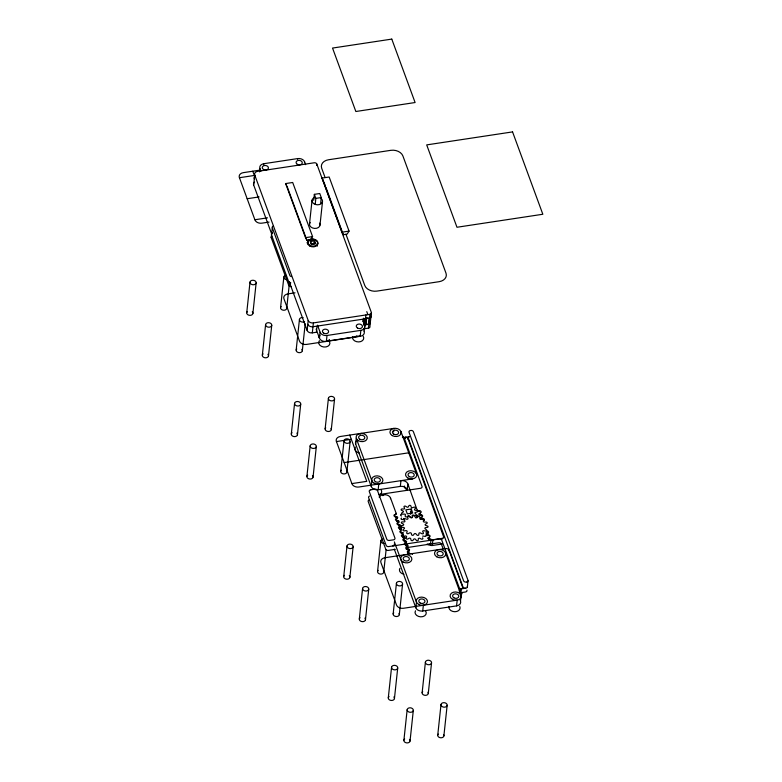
<?xml version="1.0" encoding="UTF-8"?>
<svg xmlns="http://www.w3.org/2000/svg" width="782" height="782" viewBox="0 0 782 782"><rect width="100%" height="100%" fill="white"/><g stroke="black" fill="none" stroke-linecap="round" stroke-linejoin="round"><path stroke-width="1.17" d="M272.244 232.371A2.111 1.535 6.1 0 0 271.647 233.886L253.651 184.953L254.717 174.992A4.223 3.079 6.1 0 1 257.669 171.346L314.198 162.783A2.111 1.535 6.1 0 1 316.788 163.995L371.391 312.536L369.915 326.329A2.111 1.535 6.1 0 1 368.439 328.147L364.383 328.763A2.111 1.535 6.1 0 1 364.001 328.792M259.585 171.796L259.927 168.56A5.63 4.106 6.1 0 1 263.857 163.702L297.698 158.58A5.63 4.106 6.1 0 1 304.589 161.796L305.635 164.64M246.741 312.692L250.005 282.107M263.739 164.777L263.857 163.702M252.879 313.494L256.144 282.908A3.099 2.258 6.1 0 0 251.833 280.376A3.099 2.258 6.1 0 0 251.247 284.237A3.099 2.258 6.1 0 0 256.144 282.908M291.334 286.564A2.111 1.535 6.1 0 1 288.744 285.352L271.237 237.718L272.302 227.758A2.111 1.535 6.1 0 1 272.947 226.213M262.341 355.136L265.606 324.55M268.48 355.927L271.745 325.341A3.099 2.258 6.1 0 0 267.434 322.81A3.099 2.258 6.1 0 0 266.848 326.68A3.099 2.258 6.1 0 0 271.745 325.341M280.572 307.57L283.846 276.984M297.619 159.293L297.698 158.58M288.744 285.352L289.154 281.52A2.111 1.535 6.1 0 0 290.748 282.703M286.711 308.372L289.232 284.844M304.521 162.519L304.589 161.796M309.516 223.896L312.038 200.241M296.173 350.013L299.447 319.427M316.632 165.432L316.788 163.995M313.719 200.3L314.354 194.347L319.77 193.525L321.255 197.563L320.62 203.525M315.205 204.346L315.84 198.384L314.354 194.347M291.315 433.951L294.579 403.356M302.311 350.805L305.205 323.748M313.944 244.082L314.296 240.797L310.229 241.413L311.344 244.443L315.41 243.828L314.296 240.797M317.033 326.123L316.378 332.262L312.321 332.868A4.223 3.079 6.1 0 1 307.14 330.454L308.206 320.493L254.717 174.992M297.453 434.743L300.718 404.157A3.099 2.258 6.1 0 0 296.407 401.625A3.099 2.258 6.1 0 0 295.821 405.496A3.099 2.258 6.1 0 0 300.718 404.157M319.975 225.255L322.507 201.6M312.321 332.868L313.387 322.907A4.223 3.079 6.1 0 1 308.206 320.493M317.502 325.175L320.102 332.252L319.486 338A5.63 4.106 6.1 0 1 319.76 335.273M306.915 476.385L310.18 445.799M364.031 324.149L364.568 319.124A2.111 1.535 6.1 0 0 363.092 320.943L364.764 325.488A5.63 4.106 6.1 0 1 360.844 330.356L360.228 336.104L326.387 341.226L327.003 335.478A5.63 4.106 6.1 0 1 320.102 332.252M313.054 477.186L316.319 446.6A3.099 2.258 6.1 0 0 312.008 444.068A3.099 2.258 6.1 0 0 311.422 447.93A3.099 2.258 6.1 0 0 316.319 446.6M325.146 428.829L328.42 398.243M331.285 429.621L334.559 399.035A3.099 2.258 6.1 0 0 330.248 396.503A3.099 2.258 6.1 0 0 329.662 400.374A3.099 2.258 6.1 0 0 334.559 399.035M340.747 471.263L344.021 440.677M346.885 472.064L350.16 441.478A3.099 2.258 6.1 0 0 345.849 438.946A3.099 2.258 6.1 0 0 345.263 442.808A3.099 2.258 6.1 0 0 350.16 441.478M363.024 321.666L363.092 320.943M364.578 327.287L364.05 330.952M364.656 326.573L364.793 324.931L368.85 324.315A2.111 1.535 6.1 0 0 370.326 322.497M365.859 314.97L365.448 318.802A2.111 1.535 6.1 0 1 363.307 318.215M366.289 317.854A2.111 1.535 6.1 0 1 364.754 319.095L364.138 324.843A2.111 1.535 6.1 0 0 365.614 323.015L366.142 317.991M365.663 323.943L365.8 322.624A1.408 1.026 6.1 0 1 364.793 322.331M367.129 317.678A2.111 1.535 6.1 0 0 369.241 318.225L368.586 324.354A2.111 1.535 6.1 0 1 365.996 323.152L366.543 318.039M371.274 486.531L355.673 444.098L356.279 438.35L371.88 480.783L371.274 486.531A5.63 4.106 6.1 0 0 378.165 489.757L400.335 486.404A5.63 4.106 6.1 0 1 407.236 489.62L407.852 483.872A5.63 4.106 6.1 0 0 400.951 480.656L400.335 486.404M368.439 328.147L369.915 314.354A2.111 1.535 6.1 0 0 371.391 312.536M343.728 576.539L347.003 545.953M360.131 434.206L360.209 433.482M349.867 577.341L353.141 546.755A3.099 2.258 6.1 0 0 348.821 544.223A3.099 2.258 6.1 0 0 348.244 548.084A3.099 2.258 6.1 0 0 353.141 546.755M359.329 618.982L362.594 588.396M378.165 489.757L378.781 484.009M365.468 619.774L368.742 589.188A3.099 2.258 6.1 0 0 364.422 586.656A3.099 2.258 6.1 0 0 363.845 590.527A3.099 2.258 6.1 0 0 368.742 589.188M382.721 495.641L383.639 494.791A5.63 4.106 6.1 0 1 390.541 498.017L396.181 513.373A1.036 0.753 6.1 0 1 395.79 514.106L394.675 515.26L394.597 514.605A1.515 1.105 6.1 0 0 395.35 516.658L395.389 517.381M383.561 495.514L383.639 494.791M377.569 571.417L380.834 540.831M393.669 431.957L393.747 431.234M393.972 429.083L394.05 428.36L340.278 436.503A5.63 4.106 6.1 0 0 336.358 441.361L351.959 483.804A5.63 4.106 6.1 0 0 358.85 487.02L412.622 478.887M390.462 498.73L390.541 498.017M383.708 572.219L386.093 549.863M400.755 433.384L400.951 431.586L416.552 474.029M402.466 437.568L402.622 436.131A2.111 1.535 6.1 0 0 405.213 437.343L405.389 437.314A2.111 1.535 6.1 0 1 407.979 438.526L443.873 537.557M395.653 514.849L395.731 514.136M395.467 517.391L395.545 516.667L396.689 516.755A1.036 0.753 6.1 0 1 397.217 518.173L397.139 518.896M396.093 514.038L396.161 513.315M396.103 519.326L397.217 518.173M396.611 517.479L396.689 516.755M405.135 438.057L405.213 437.343M405.311 438.037L405.389 437.314M396.875 521.428L396.953 520.704L398.175 520.802A1.036 0.753 6.1 0 1 398.703 522.21L398.625 522.933M396.953 521.428L396.836 520.695A1.515 1.105 6.1 0 1 396.083 518.642L396.181 518.603M397.588 523.363L398.703 522.21M398.097 521.516L398.175 520.802M398.361 525.465L398.517 524.751L399.661 524.839A1.036 0.753 6.1 0 1 400.188 526.257L399.993 528.055M407.901 439.24L407.979 438.526M399.074 527.41L400.188 526.257M399.133 527.381L399.055 526.726A1.515 1.105 6.1 0 0 399.807 528.779L399.846 529.512M399.582 525.563L399.661 524.839M399.925 529.512L400.003 528.798L401.146 528.886A1.036 0.753 6.1 0 1 401.577 528.984M400.56 531.447L400.824 530.655M401.039 529.961L401.146 528.886M393.17 613.86L396.435 583.274M402.046 535.494L403.16 534.341M402.554 533.647L402.632 532.923L401.489 532.835L401.41 533.559L401.293 532.825A1.515 1.105 6.1 0 1 400.54 530.773L400.638 530.734M402.818 537.596L402.974 536.882L404.118 536.97A1.036 0.753 6.1 0 1 404.646 538.378L404.568 539.101M403.043 535.416L403.121 534.702M403.532 539.531L404.646 538.378M404.04 537.684L404.118 536.97M404.304 541.633L404.46 540.919L405.604 541.007A1.036 0.753 6.1 0 1 406.132 542.425L406.053 543.138M388.302 697.798L391.567 667.212M404.978 543.93L405.096 542.855A1.515 1.105 6.1 0 0 405.75 544.946L407.09 545.054A1.036 0.753 6.1 0 1 407.618 546.462L407.275 549.717M405.047 543.91L405.154 542.825L406.132 542.425M405.526 541.731L405.604 541.007M405.79 545.68L405.868 544.956L405.868 545.68M399.309 614.662L402.574 584.066A3.099 2.258 6.1 0 0 398.263 581.534A3.099 2.258 6.1 0 0 397.686 585.405A3.099 2.258 6.1 0 0 402.574 584.066M406.317 549.414L406.64 546.872L407.618 546.462M407.011 545.768L407.09 545.054M410.667 514.38L411.244 509.014L405.829 509.835L407.314 513.882L412.73 513.06L411.244 509.014M407.862 553.431L408.126 550.909L409.103 550.508A1.036 0.753 6.1 0 0 408.575 549.091L407.236 548.993A1.515 1.105 6.1 0 1 406.484 546.941L406.581 546.901M408.497 549.805L408.575 549.091M408.712 554.096L409.103 550.508M394.441 698.59L397.715 668.004A3.099 2.258 6.1 0 0 393.395 665.472A3.099 2.258 6.1 0 0 392.818 669.343A3.099 2.258 6.1 0 0 397.715 668.004M412.466 554.282L412.544 553.568A5.63 4.106 6.1 0 1 407.999 552.825A1.515 1.105 6.1 0 1 408.067 550.939M417.412 510.812L407.852 483.872M417.979 516.452L417.989 515.006M418.37 511.408L418.448 510.695L419.787 510.793A1.515 1.105 6.1 0 1 420.54 512.845L419.338 514.038M419.523 511.496L419.67 510.783M419.856 515.455L419.934 514.732A1.036 0.753 6.1 0 1 419.416 513.315M420.305 513.627L420.423 512.894M420.824 518.075L422.026 516.882A1.515 1.105 6.1 0 0 421.273 514.83L419.934 514.732M421.009 515.534L421.156 514.83M421.342 519.492L421.42 518.779A1.036 0.753 6.1 0 1 420.902 517.361M421.791 517.674L421.909 516.941M422.642 518.867L422.563 519.59L422.573 518.857L421.42 518.779M460.93 597.077L460.51 601.026A5.63 4.106 6.1 0 1 456.58 605.884L422.739 611.006A5.63 4.106 6.1 0 1 415.848 607.79L416.454 602.042L394.353 541.897M403.903 740.231L407.168 709.645M426.767 534.243L427.969 533.05A1.515 1.105 6.1 0 0 427.334 531.017M427.285 535.66L427.363 534.947A1.036 0.753 6.1 0 1 426.845 533.529M427.734 533.842L427.871 533.099M428.438 535.748L428.702 535.044A1.515 1.105 6.1 0 1 429.455 537.097L428.253 538.29M429.572 543.744L429.386 544.819L428.233 544.731L428.311 544.018M428.771 539.707L428.849 538.984A1.036 0.753 6.1 0 1 428.331 537.566M429.298 537.166L429.22 537.879L429.338 537.146M429.924 539.785L430.071 539.081A1.515 1.105 6.1 0 1 431.038 539.375A2.111 1.535 6.1 0 0 432.925 539.756L442.514 538.299A2.111 1.535 6.1 0 0 443.99 536.481M422.739 611.006L423.355 605.258M442.26 543.969A2.111 1.535 6.1 0 1 441.898 544.047L432.309 545.504A2.111 1.535 6.1 0 1 430.423 545.122L431.038 539.375M410.042 741.033L413.307 710.447A3.099 2.258 6.1 0 0 408.996 707.915A3.099 2.258 6.1 0 0 408.419 711.776A3.099 2.258 6.1 0 0 413.307 710.447M432.309 545.504L432.925 539.756M422.143 692.676L425.408 662.09M442.436 539.023L442.514 538.299M428.282 693.468L431.547 662.882A3.099 2.258 6.1 0 0 427.236 660.35A3.099 2.258 6.1 0 0 426.649 664.221A3.099 2.258 6.1 0 0 431.547 662.882M445.496 549.287L445.574 548.563L384.852 557.752A5.63 4.106 6.1 0 0 380.932 562.62L396.533 605.053A5.63 4.106 6.1 0 0 403.424 608.279L457.196 600.136L456.58 605.884M448.946 550.899L449.024 550.176A2.815 2.053 6.1 0 0 445.574 548.563M437.744 735.109L441.009 704.523M443.883 735.911L447.148 705.325A3.099 2.258 6.1 0 0 442.837 702.793A3.099 2.258 6.1 0 0 442.25 706.654A3.099 2.258 6.1 0 0 447.148 705.325M459.376 591.446L459.454 590.733A2.111 1.535 6.1 0 1 460.93 588.905L461.106 588.885A2.111 1.535 6.1 0 0 462.582 587.057L449.024 550.176M460.315 594.652L460.93 588.905M461.106 588.885L460.49 594.633A2.111 1.535 6.1 0 0 461.967 592.805L462.006 592.443M460.969 596.715L461.126 595.278L445.525 552.835M462.504 587.781L462.582 587.057M467.382 586.92L468.037 580.791M312.585 236.594L310.64 239.615L306.867 240.191L305.518 237.66L285.635 183.565L292.693 182.489L312.585 236.594L305.518 237.66M349.055 231.11L347.12 234.131L343.337 234.708L341.988 232.176L322.106 178.081L329.163 177.006L349.055 231.11L341.988 232.176M403.141 534.536L402.613 534.976A1.036 0.753 6.1 0 0 403.698 536.237L405.301 535.973A1.036 0.753 6.1 0 1 406.581 536.97L406.132 538.124A1.036 0.753 6.1 0 0 407.793 538.984L409.064 538.26A1.036 0.753 6.1 0 1 410.745 538.808L411 540.03A1.036 0.753 6.1 0 0 412.945 540.342L413.668 539.277A1.036 0.753 6.1 0 1 415.467 539.287L416.366 540.362A1.036 0.753 6.1 0 0 418.262 540.079L418.311 538.857A1.036 0.753 6.1 0 1 419.905 538.329L421.303 539.072A1.036 0.753 6.1 0 0 422.827 538.241L422.583 537.801M401.557 518.065L401.332 518.212A1.036 0.753 6.1 0 0 402.173 519.551L403.825 519.463M397.667 522.65L397.569 522.689A1.515 1.105 6.1 0 0 398.321 524.742L398.439 524.751M423.414 520.968L424.225 519.874A1.036 0.753 6.1 0 0 422.818 518.798L421.351 519.297A1.036 0.753 6.1 0 1 419.836 518.515L419.934 517.293A1.036 0.753 6.1 0 0 418.096 516.697L417.07 517.606A1.036 0.753 6.1 0 1 415.291 517.322L414.704 516.149A1.036 0.753 6.1 0 0 412.749 516.14L412.349 517.303A1.036 0.753 6.1 0 1 410.609 517.567L409.445 516.638A1.036 0.753 6.1 0 0 407.696 517.215L407.989 518.427A1.036 0.753 6.1 0 1 406.601 519.199L405.047 518.671A1.036 0.753 6.1 0 0 403.815 519.737L404.753 520.792A1.036 0.753 6.1 0 1 403.942 521.936L402.28 521.907A1.036 0.753 6.1 0 0 401.782 523.275L403.199 523.989A1.036 0.753 6.1 0 1 403.111 525.299L401.625 525.778A1.036 0.753 6.1 0 0 401.938 527.215L403.59 527.459A1.036 0.753 6.1 0 1 404.245 528.72L403.189 529.61A1.036 0.753 6.1 0 0 404.274 530.87L405.868 530.616A1.036 0.753 6.1 0 1 407.148 531.604L406.708 532.757A1.036 0.753 6.1 0 0 408.36 533.617L409.641 532.894A1.036 0.753 6.1 0 1 411.322 533.441L411.567 534.663A1.036 0.753 6.1 0 0 413.512 534.976L414.245 533.911A1.036 0.753 6.1 0 1 416.034 533.93L416.933 535.005A1.036 0.753 6.1 0 0 418.829 534.712L418.888 533.49A1.036 0.753 6.1 0 1 420.481 532.972L421.879 533.715A1.036 0.753 6.1 0 0 423.394 532.874L422.769 531.711A1.036 0.753 6.1 0 1 423.893 530.734L425.535 531.017A1.036 0.753 6.1 0 0 426.415 529.776L425.213 528.867A1.036 0.753 6.1 0 1 425.672 527.615L427.285 527.391A1.036 0.753 6.1 0 0 427.373 525.954L425.809 525.455A1.036 0.753 6.1 0 1 425.516 524.145L426.825 523.451A1.036 0.753 6.1 0 0 426.102 522.073L424.44 522.073A1.036 0.753 6.1 0 1 423.453 520.929A1.515 1.105 6.1 0 0 423.424 519.062M402.124 534.771L402.026 534.81A1.515 1.105 6.1 0 0 402.779 536.863L402.896 536.872M403.61 538.818L403.512 538.857A1.515 1.105 6.1 0 0 404.265 540.909L404.382 540.919M401.146 531.105L401.049 531.134A1.036 0.753 6.1 0 0 401.371 532.581L403.023 532.825M415.594 517.616L416.464 517.391A1.036 0.753 6.1 0 0 416.415 515.983M260.015 170.124L243.29 172.656A5.63 4.106 6.1 0 0 239.36 177.514L254.961 219.957A5.63 4.106 6.1 0 0 261.862 223.173L269.028 222.088M239.439 177.719L254.326 175.461L252.762 171.219M247.161 198.736L259.125 196.927M315.84 198.384L321.255 197.563M254.883 219.752L267.483 217.846M295.029 292.82L287.864 293.905A5.63 4.106 6.1 0 0 283.934 298.763L299.535 341.206A5.63 4.106 6.1 0 0 306.436 344.432L360.209 336.289M313.387 322.907L369.915 314.354M363.933 325.058L364.119 325.029A2.111 1.535 6.1 0 0 365.585 323.21M327.003 335.478L360.844 330.356M336.426 441.566L351.313 439.308M409.367 436.718L406.063 437.216A2.111 1.535 6.1 0 0 404.597 439.034L422.026 486.453A2.111 1.535 6.1 0 1 420.55 488.281L378.928 494.576M344.158 462.582L408.751 452.807M351.88 483.599L366.768 481.35L349.759 435.066M395.281 549.355L388.322 550.411A2.111 1.535 6.1 0 1 385.741 549.199L368.224 501.565A2.111 1.535 6.1 0 1 368.83 500.05M407.842 547.449L438.77 542.776A2.111 1.535 6.1 0 1 441.351 543.979L443.169 548.925M425.809 532.884L426.708 532.757A1.036 0.753 6.1 0 0 426.943 531.369M427.363 534.947L428.585 535.035M428.849 538.984L430.041 539.072M418.448 510.695L418.37 510.685A1.036 0.753 6.1 0 1 417.51 510.147L417.51 510.147M401.537 515.964L401.01 515.7A1.036 0.753 6.1 0 1 401.215 514.361M401.557 528.818L401.205 528.642A1.036 0.753 6.1 0 1 401.557 527.273M425.77 535.083L425.848 535.142A1.036 0.753 6.1 0 1 424.968 536.384L423.316 536.1A1.036 0.753 6.1 0 0 422.642 536.159M322.106 178.081L325.107 185.119M285.635 183.565L286.525 185.246M325.038 177.358L321.685 168.257A9.853 7.185 6.1 0 1 328.567 159.753L390.824 150.33A9.853 7.185 6.1 0 1 402.906 155.97L445.994 273.172A9.853 7.185 6.1 0 1 439.113 281.686L376.856 291.109A9.853 7.185 6.1 0 1 364.774 285.469L345.957 234.258M325.938 187.367L343.337 234.708M370.228 314.296L370.981 316.358A2.111 1.535 6.1 0 1 369.505 318.186L312.976 326.739A4.223 3.079 6.1 0 1 307.795 324.325M366.778 311.627L367.892 314.657M365.8 322.624L365.996 323.152M365.047 321.48L365.614 323.015M460.197 600.175L460.51 601.026M286.974 186.087L306.867 240.191M259.927 168.56L260.905 171.209M316.133 329.124L319.467 338.186M394.275 549.101L415.848 607.79M272.302 227.758L289.809 275.391A2.111 1.535 6.1 0 0 291.461 276.584M289.154 281.52L307.14 330.454M410.442 511.78L410.677 512.542A1.036 0.753 6.1 0 0 411.137 513.041M317.13 243.368A1.036 0.753 6.1 0 1 317.697 243.378M306.994 242.84A1.036 0.753 6.1 0 1 308.489 242.43M271.237 237.718A2.111 1.535 6.1 0 1 271.833 236.203M364.793 324.931A2.111 1.535 6.1 0 1 364.001 324.941M366.514 323.719A1.408 1.026 6.1 0 1 365.937 323.924M290.621 283.846A2.111 1.535 6.1 0 1 289.027 282.664L271.52 235.04A2.111 1.535 6.1 0 1 272.126 233.525M253.651 184.953A4.223 3.079 6.1 0 1 254.561 182.138M254.306 178.824A4.223 3.079 6.1 0 1 255.215 176.009M308.088 244.375A5.279 3.851 6.1 0 1 308.421 244.082M313.983 243.241A5.279 3.851 6.1 0 1 314.481 243.407M317.297 245.724A5.279 3.851 6.1 0 1 317.443 246.066M329.545 341.744A5.63 4.106 6.1 0 1 323.836 347.003A5.63 4.106 6.1 0 1 319.408 340.649M363.18 336.26A5.63 4.106 6.1 0 1 358.801 341.92A5.63 4.106 6.1 0 1 352.633 336.68M363.982 331.069A5.63 4.106 6.1 0 1 362.506 335.478A5.63 4.106 6.1 0 1 356.299 335.84M329.466 339.799A5.63 4.106 6.1 0 1 326.387 341.226M319.486 223.134A5.279 3.851 6.1 0 1 314.569 228.422A5.279 3.851 6.1 0 1 310.171 222.44M321.148 198.501A5.279 3.851 6.1 0 1 320.581 204.092A5.279 3.851 6.1 0 1 312.966 202.929A5.279 3.851 6.1 0 1 314.54 197.494M466.228 582.072A2.111 1.535 6.1 0 1 463.638 580.87L409.045 432.329A2.111 1.535 6.1 0 1 410.511 430.511M410.785 430.471A2.111 1.535 6.1 0 1 413.375 431.674L467.978 580.215A2.111 1.535 6.1 0 1 466.502 582.033M465.573 588.201A2.111 1.535 6.1 0 1 462.983 586.999L408.39 438.458A2.111 1.535 6.1 0 1 409.035 436.923M467.323 586.344A2.111 1.535 6.1 0 1 465.847 588.162L461.781 588.778A2.111 1.535 6.1 0 1 459.2 587.575L441.762 540.147A2.111 1.535 6.1 0 0 439.181 538.945L388.732 546.579A2.111 1.535 6.1 0 1 386.142 545.367L368.635 497.733A2.111 1.535 6.1 0 1 369.573 496.052M394.265 544.135A2.111 1.535 6.1 0 1 392.799 545.963M409.445 739.391A3.099 2.258 6.1 0 1 408.996 742.45A3.099 2.258 6.1 0 1 404.773 742.118A3.099 2.258 6.1 0 1 404.656 739.019M443.59 734.66A3.099 2.258 6.1 0 1 442.602 737.446A3.099 2.258 6.1 0 1 438.624 736.996A3.099 2.258 6.1 0 1 438.301 734.073M393.845 696.957A3.099 2.258 6.1 0 1 393.395 700.007A3.099 2.258 6.1 0 1 389.172 699.675A3.099 2.258 6.1 0 1 389.055 696.576M427.989 692.226A3.099 2.258 6.1 0 1 427.001 695.003A3.099 2.258 6.1 0 1 423.023 694.563A3.099 2.258 6.1 0 1 422.7 691.63M399.016 613.411A3.099 2.258 6.1 0 1 398.028 616.196A3.099 2.258 6.1 0 1 394.05 615.747A3.099 2.258 6.1 0 1 393.727 612.814M364.871 618.142A3.099 2.258 6.1 0 1 364.422 621.191A3.099 2.258 6.1 0 1 360.199 620.859A3.099 2.258 6.1 0 1 360.082 617.76M349.271 575.699A3.099 2.258 6.1 0 1 348.821 578.758A3.099 2.258 6.1 0 1 344.598 578.426A3.099 2.258 6.1 0 1 344.481 575.327M383.415 570.968A3.099 2.258 6.1 0 1 382.427 573.753A3.099 2.258 6.1 0 1 378.449 573.304A3.099 2.258 6.1 0 1 378.126 570.381M384.451 543.49A3.099 2.258 6.1 0 1 380.932 541.682A3.099 2.258 6.1 0 1 382.828 539.062M379.123 497.078A5.63 4.106 6.1 0 1 382.799 494.918M402.632 532.923A1.036 0.753 6.1 0 1 403.131 533.06M429.455 544.829A1.515 1.105 6.1 0 1 430.423 545.122M428.233 544.731A1.036 0.753 6.1 0 1 427.236 543.901M417.832 516.443A1.036 0.753 6.1 0 1 416.894 515.895M355.673 444.098A5.63 4.106 6.1 0 1 356.201 440.999M425.701 611.172A5.63 4.106 6.1 0 1 420.745 616.832A5.63 4.106 6.1 0 1 415.506 610.801M459.738 606.412A5.63 4.106 6.1 0 1 454.899 611.719A5.63 4.106 6.1 0 1 448.995 606.461M403.874 574.242A5.63 4.106 6.1 0 1 399.905 568.367M359.3 452.993A5.63 4.106 6.1 0 1 355.331 447.108M381.127 489.923A5.63 4.106 6.1 0 1 379.876 494.674M370.727 489.933A5.63 4.106 6.1 0 1 370.932 489.552M407.647 489.991A5.63 4.106 6.1 0 1 404.294 486.013M466.913 590.175A2.111 1.535 6.1 0 1 465.437 591.994L461.38 592.609A2.111 1.535 6.1 0 1 459.425 592.179M404.431 518.857A5.279 3.851 6.1 0 1 404.04 518.368M410.276 513.207A5.279 3.851 6.1 0 1 410.98 513.442M312.448 475.544A3.099 2.258 6.1 0 1 311.998 478.594A3.099 2.258 6.1 0 1 307.785 478.261A3.099 2.258 6.1 0 1 307.668 475.173M346.455 470.617A3.099 2.258 6.1 0 1 345.761 473.521A3.099 2.258 6.1 0 1 341.705 473.208A3.099 2.258 6.1 0 1 341.304 470.226M296.847 433.111A3.099 2.258 6.1 0 1 296.398 436.161A3.099 2.258 6.1 0 1 292.185 435.828A3.099 2.258 6.1 0 1 292.067 432.729M331.001 428.38A3.099 2.258 6.1 0 1 330.004 431.156A3.099 2.258 6.1 0 1 326.035 430.716A3.099 2.258 6.1 0 1 325.703 427.783M301.881 349.368A3.099 2.258 6.1 0 1 301.187 352.262A3.099 2.258 6.1 0 1 297.131 351.949A3.099 2.258 6.1 0 1 296.74 348.968M304.609 321.588A3.099 2.258 6.1 0 1 299.535 320.278A3.099 2.258 6.1 0 1 303.152 317.639M267.874 354.295A3.099 2.258 6.1 0 1 267.424 357.345A3.099 2.258 6.1 0 1 263.211 357.012A3.099 2.258 6.1 0 1 263.094 353.914M252.273 311.852A3.099 2.258 6.1 0 1 251.824 314.902A3.099 2.258 6.1 0 1 247.611 314.569A3.099 2.258 6.1 0 1 247.493 311.48M286.427 307.121A3.099 2.258 6.1 0 1 285.43 309.907A3.099 2.258 6.1 0 1 281.461 309.457A3.099 2.258 6.1 0 1 281.139 306.534M287.463 279.643A3.099 2.258 6.1 0 1 283.934 277.835A3.099 2.258 6.1 0 1 285.831 275.215M259.644 171.649A5.63 4.106 6.1 0 1 260.035 171.16M329.31 340.111A5.63 4.106 6.1 0 1 322.106 340.805A5.63 4.106 6.1 0 1 319.652 335.605M412.319 515.621L412.261 516.843A1.036 0.753 6.1 0 1 410.364 517.137L409.465 516.061A1.036 0.753 6.1 0 0 408.8 515.69A1.036 0.753 6.1 0 0 408.077 515.905L406.963 516.755A1.036 0.753 6.1 0 1 405.174 516.071L405.389 514.869A1.036 0.753 6.1 0 0 405.174 514.292A1.036 0.753 6.1 0 0 404.392 514.097L402.74 514.185A1.036 0.753 6.1 0 1 401.899 512.845L403.131 512.073A1.036 0.753 6.1 0 0 403.463 511.555A1.036 0.753 6.1 0 0 403.004 511.047L401.586 510.333A1.036 0.753 6.1 0 1 402.085 508.965L403.747 508.994A1.036 0.753 6.1 0 0 404.47 508.779A1.036 0.753 6.1 0 0 404.538 508.192L404.02 507A1.036 0.753 6.1 0 1 405.623 506.247L406.953 507.059A1.036 0.753 6.1 0 0 407.735 507.244A1.036 0.753 6.1 0 0 408.302 506.853L408.918 505.749A1.036 0.753 6.1 0 1 410.882 505.964L411.244 507.176A1.036 0.753 6.1 0 0 411.713 507.674A1.036 0.753 6.1 0 0 412.515 507.665L413.991 507.166A1.036 0.753 6.1 0 1 415.389 508.241L414.616 509.297A1.036 0.753 6.1 0 0 414.558 509.874A1.036 0.753 6.1 0 0 415.213 510.245L416.845 510.578A1.036 0.753 6.1 0 1 417.031 512.024L415.496 512.415A1.036 0.753 6.1 0 0 414.929 512.816A1.036 0.753 6.1 0 0 415.134 513.393L416.171 514.409A1.036 0.753 6.1 0 1 415.047 515.534L413.463 515.094A1.036 0.753 6.1 0 0 412.661 515.103A1.036 0.753 6.1 0 0 412.319 515.621M391.782 39.1L332.536 48.064L355.849 111.503L415.105 102.53L391.782 39.1M512.562 131.904L426.698 144.895L456.971 227.259L542.835 214.258L512.562 131.904M314.354 240.221L310.288 240.836L311.402 243.867L315.469 243.251L314.354 240.221M374.822 489.17L370.766 489.786A2.111 1.535 6.1 0 0 369.29 491.604L386.797 539.238A2.111 1.535 6.1 0 0 389.387 540.44L393.454 539.834A2.111 1.535 6.1 0 0 394.92 538.006L377.413 490.373A2.111 1.535 6.1 0 0 374.822 489.17M309.955 245.343A4.858 3.539 6.1 0 0 317.629 243.241A4.858 3.539 6.1 0 0 310.865 239.272A4.858 3.539 6.1 0 0 309.955 245.343M309.662 245.959A5.279 3.851 6.1 0 0 318.01 243.681A5.279 3.851 6.1 0 0 310.659 239.37A5.279 3.851 6.1 0 0 309.662 245.959M263.514 169.469A3.099 2.258 6.1 0 0 268.412 168.14A3.099 2.258 6.1 0 0 264.101 165.608A3.099 2.258 6.1 0 0 263.514 169.469M297.356 164.357A3.099 2.258 6.1 0 0 302.253 163.018A3.099 2.258 6.1 0 0 297.932 160.486A3.099 2.258 6.1 0 0 297.356 164.357M323.689 333.161A3.099 2.258 6.1 0 0 328.587 331.832A3.099 2.258 6.1 0 0 324.276 329.3A3.099 2.258 6.1 0 0 323.689 333.161M357.53 328.049A3.099 2.258 6.1 0 0 362.428 326.71A3.099 2.258 6.1 0 0 358.107 324.178A3.099 2.258 6.1 0 0 357.53 328.049M452.485 599.305A5.63 4.106 6.1 0 0 461.302 596.744A5.63 4.106 6.1 0 0 453.345 592.248A5.63 4.106 6.1 0 0 452.485 599.305M418.644 604.427A5.63 4.106 6.1 0 0 427.461 601.866A5.63 4.106 6.1 0 0 419.514 597.37A5.63 4.106 6.1 0 0 418.644 604.427M436.884 556.862A5.63 4.106 6.1 0 0 445.701 554.301A5.63 4.106 6.1 0 0 437.744 549.805A5.63 4.106 6.1 0 0 436.884 556.862M453.931 597.859A3.099 2.258 6.1 0 0 458.79 596.451A3.099 2.258 6.1 0 0 454.41 593.978A3.099 2.258 6.1 0 0 453.931 597.859M420.1 602.981A3.099 2.258 6.1 0 0 424.949 601.573A3.099 2.258 6.1 0 0 420.569 599.1A3.099 2.258 6.1 0 0 420.1 602.981M438.331 555.425A3.099 2.258 6.1 0 0 443.189 554.018A3.099 2.258 6.1 0 0 438.81 551.545A3.099 2.258 6.1 0 0 438.331 555.425M404.499 560.547A3.099 2.258 6.1 0 0 409.348 559.13A3.099 2.258 6.1 0 0 404.968 556.667A3.099 2.258 6.1 0 0 404.499 560.547M374.07 483.168A5.63 4.106 6.1 0 0 382.887 480.607A5.63 4.106 6.1 0 0 374.94 476.111A5.63 4.106 6.1 0 0 374.07 483.168M358.469 440.735A5.63 4.106 6.1 0 0 367.286 438.174A5.63 4.106 6.1 0 0 359.339 433.678A5.63 4.106 6.1 0 0 358.469 440.735M392.31 435.613A5.63 4.106 6.1 0 0 401.127 433.052A5.63 4.106 6.1 0 0 393.17 428.556A5.63 4.106 6.1 0 0 392.31 435.613M409.357 476.609A3.099 2.258 6.1 0 0 414.216 475.202A3.099 2.258 6.1 0 0 409.836 472.729A3.099 2.258 6.1 0 0 409.357 476.609M393.757 434.166A3.099 2.258 6.1 0 0 398.615 432.759A3.099 2.258 6.1 0 0 394.236 430.286A3.099 2.258 6.1 0 0 393.757 434.166M359.925 439.288A3.099 2.258 6.1 0 0 364.774 437.881A3.099 2.258 6.1 0 0 360.394 435.408A3.099 2.258 6.1 0 0 359.925 439.288M375.526 481.732A3.099 2.258 6.1 0 0 380.375 480.324A3.099 2.258 6.1 0 0 375.995 477.851A3.099 2.258 6.1 0 0 375.526 481.732M403.043 561.984A5.63 4.106 6.1 0 0 411.86 559.423A5.63 4.106 6.1 0 0 403.913 554.927A5.63 4.106 6.1 0 0 403.043 561.984M407.911 478.046A5.63 4.106 6.1 0 0 416.728 475.485A5.63 4.106 6.1 0 0 408.771 470.999A5.63 4.106 6.1 0 0 407.911 478.046"/></g></svg>
